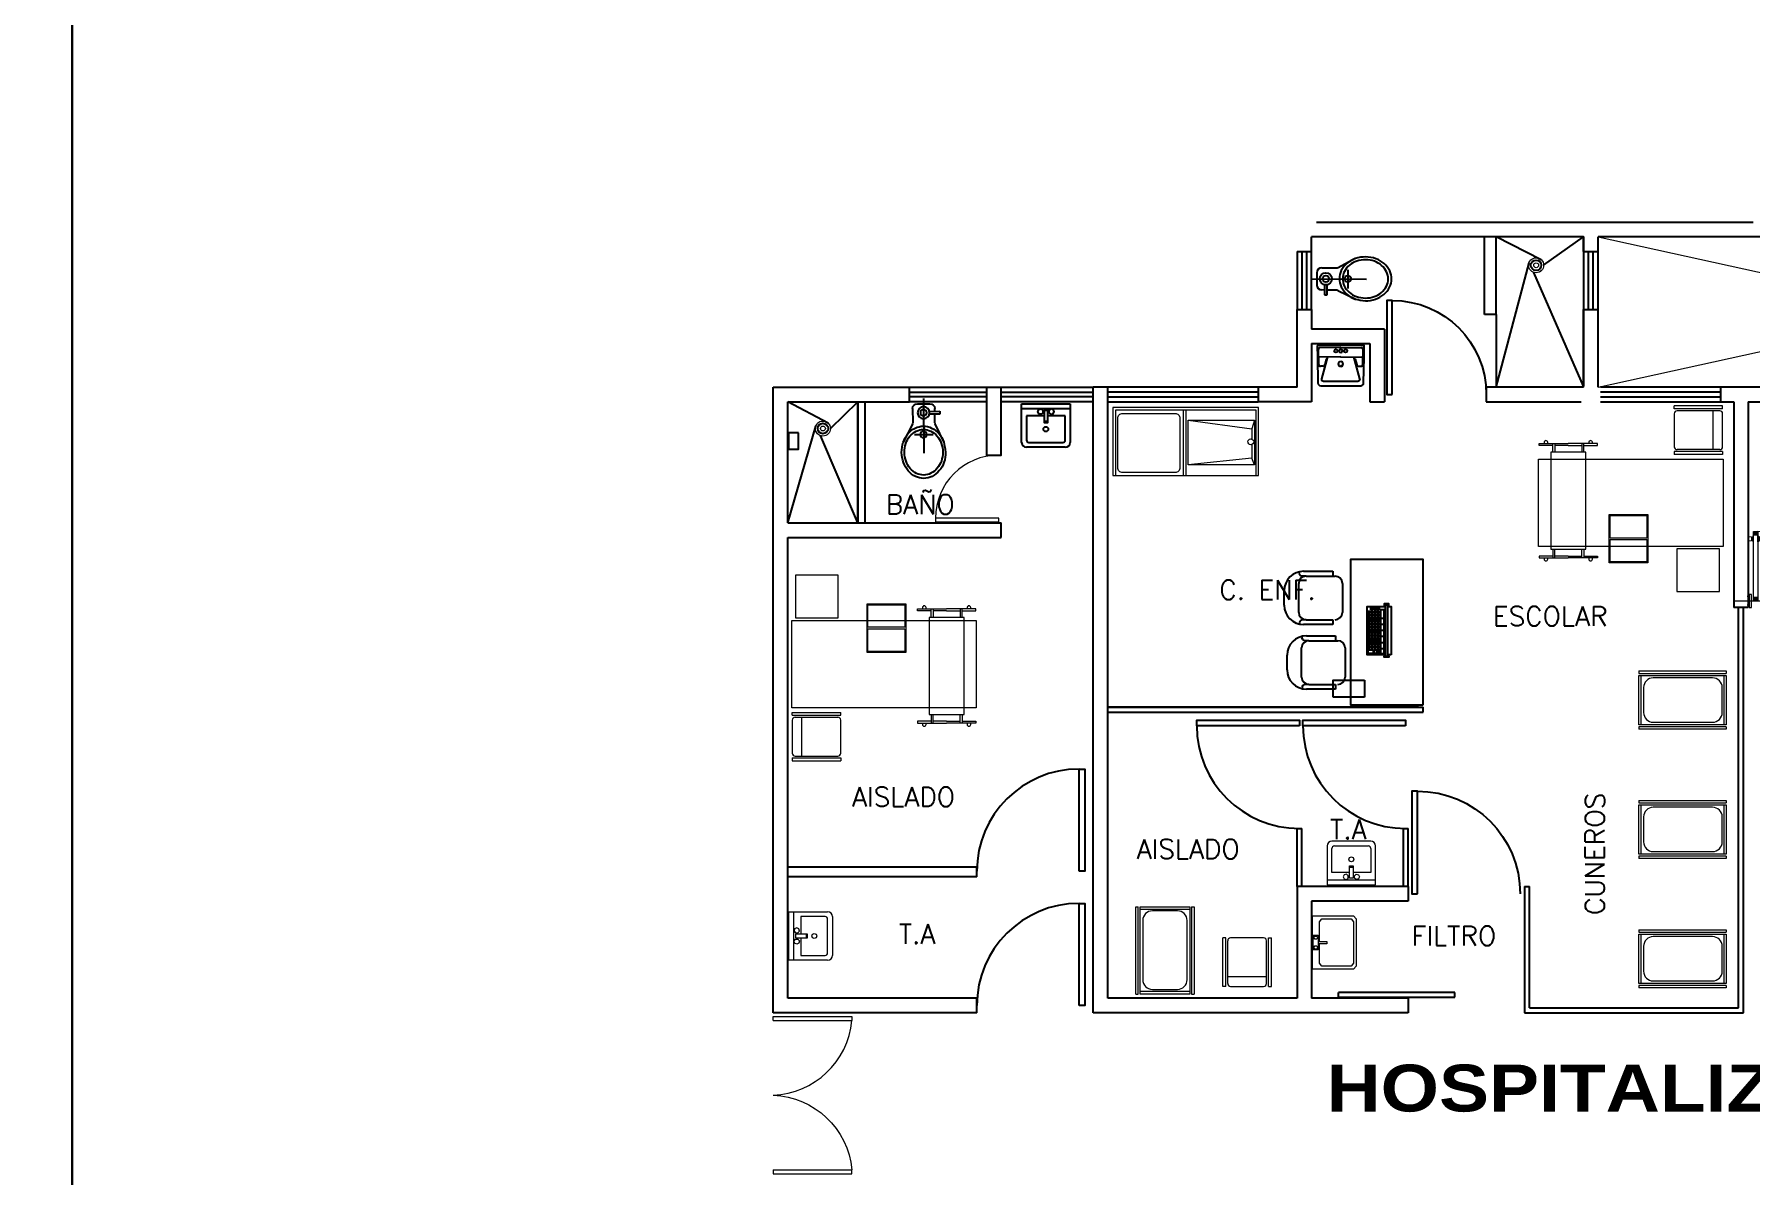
# Model space of a CAD drawing. Header units: millimetres. Extents: x 2523 to 2756, y 378 to 482.
# Drawn here: x 2637.31 to 2655, y 440.11 to 451.88 of the extents above; entities that cross this region are included whole.
import ezdxf
from ezdxf.enums import TextEntityAlignment as Align

# ---------------------------------------------------------------- set-up
doc = ezdxf.new("R2010")
doc.units = ezdxf.units.MM
doc.linetypes.add('HIDDEN', pattern=[0.375, 0.25, -0.125])
doc.layers.get('Defpoints').update_dxf_attribs({"color": 8})
doc.layers.add('DESAGUE', color=255, linetype='Continuous', lineweight=0)
doc.layers.add('MOB', color=161, linetype='Continuous', lineweight=15)
for name, color, linetype in [('MOBILIARIO', 161, 'Continuous'), ('MS', 8, 'Continuous'), ('MUEBLES', 8, 'Continuous'), ('P', 7, 'Continuous')]:
    doc.layers.add(name, color=color, linetype=linetype)
doc.styles.add('ROMANS', font='romans.shx')
doc.styles.add('TEXTOS', font='')
doc.styles.get('TEXTOS').set_extended_font_data('Arial Black')

# ---------------------------------------------------------------- blocks, each defined once
blk = doc.blocks.new('M')
at = {"layer": 'MOB'}
for p, q in [((-0.62, 0.8), (-0.32, 0.8)), ((-0.62, 0.78), (-0.62, 0.8)), ((-0.48, 0.78), (-0.62, 0.78)), ((-0.48, 0.71), (-0.48, 0.8)), ((-0.48, 0.8), (-0.46, 0.8)), ((-0.46, 0.8), (-0.46, 0.71)), ((-0.32, 0.78), (-0.46, 0.78)), ((-0.02, 0.8), (-0.32, 0.8)), ((-0.32, 0.78), (-0.18, 0.78)), ((-0.18, 0.8), (-0.18, 0.71)), ((-0.16, 0.8), (-0.18, 0.8)), ((-0.16, 0.71), (-0.16, 0.8)), ((-0.16, 0.78), (-0.02, 0.78)), ((-0.02, 0.78), (-0.02, 0.8)), ((-0.48, -0.29), (-0.48, -0.38)), ((-0.46, -0.38), (-0.46, -0.29)), ((-0.18, -0.38), (-0.18, -0.29)), ((-0.16, -0.29), (-0.16, -0.38)), ((-0.48, -0.36), (-0.62, -0.36)), ((-0.62, -0.36), (-0.62, -0.38)), ((-0.62, -0.38), (-0.32, -0.38)), ((-0.48, -0.38), (-0.46, -0.38)), ((-0.32, -0.36), (-0.46, -0.36)), ((-0.32, -0.36), (-0.18, -0.36)), ((-0.02, -0.38), (-0.32, -0.38)), ((-0.16, -0.38), (-0.18, -0.38)), ((-0.16, -0.36), (-0.02, -0.36)), ((-0.02, -0.36), (-0.02, -0.38))]:
    blk.add_line(p, q, dxfattribs=at)
blk.add_lwpolyline([(-0.5, 0.71), (-0.5, -0.29), (-0.14, -0.29), (-0.14, 0.71)], close=True, dxfattribs=at)
for centre, start, end in [((-0.55, 0.81), 330, 210), ((-0.09, 0.81), 330, 210), ((-0.55, -0.39), 150, 30), ((-0.09, -0.39), 150, 30)]:
    blk.add_arc(centre, 0.02, start, end, dxfattribs=at)
blk = doc.blocks.new('Puerta_090-pl-01')
at = {"color": 8}
for p, q in [((-0.137, 0), (0.15, 0)), ((0.02, 0.05), (0, 0.05)), ((1.037, 0), (0.75, 0)), ((0.88, 0.05), (0.9, 0.05)), ((0.02, -0.05), (0, -0.05)), ((0.88, -0.05), (0.9, -0.05)), ((0.721, -0.723), (0.721, -0.701)), ((0.721, -0.701), (0.723, -0.701)), ((0.723, -0.723), (0.721, -0.723)), ((0.759, -0.69), (0.723, -0.685)), ((0.723, -0.685), (0.723, -0.739)), ((0.723, -0.739), (0.759, -0.734)), ((0.759, -0.734), (0.759, -0.69)), ((0.759, -0.704), (0.77, -0.704)), ((0.759, -0.72), (0.77, -0.72)), ((0.77, -0.702), (0.77, -0.722)), ((0.774, -0.747), (0.774, -0.677)), ((0.774, -0.677), (0.78, -0.677)), ((0.78, -0.747), (0.774, -0.747)), ((0.78, -0.677), (0.78, -0.747)), ((0.836, -0.677), (0.83, -0.677)), ((0.83, -0.677), (0.83, -0.747)), ((0.83, -0.747), (0.836, -0.747)), ((0.836, -0.747), (0.836, -0.677)), ((0.84, -0.722), (0.84, -0.702)), ((0.851, -0.704), (0.84, -0.704)), ((0.851, -0.72), (0.84, -0.72)), ((0.851, -0.69), (0.887, -0.685)), ((0.851, -0.734), (0.851, -0.69)), ((0.887, -0.739), (0.851, -0.734)), ((0.887, -0.685), (0.887, -0.739)), ((0.889, -0.701), (0.887, -0.701)), ((0.887, -0.723), (0.889, -0.723)), ((0.889, -0.723), (0.889, -0.701))]:
    blk.add_line(p, q, dxfattribs=at)
for p, q in [((0.02, 0.075), (0.05, 0.075)), ((0.02, -0.075), (0.02, 0.075)), ((0.05, 0.075), (0.05, -0.075)), ((0.78, 0), (0.83, 0)), ((0.78, -0.797), (0.78, 0)), ((0.83, 0), (0.83, -0.797)), ((0.88, 0.075), (0.85, 0.075)), ((0.85, 0.075), (0.85, -0.075)), ((0.88, -0.075), (0.88, 0.075)), ((0.05, -0.075), (0.02, -0.075)), ((0.85, -0.075), (0.88, -0.075)), ((0.83, -0.797), (0.78, -0.797))]:
    blk.add_line(p, q)
for centre, radius, start, end in [((0.85, 0), 0.8, 180, 264.9802), ((0.77, -0.698), 0.00402, 264.8527, 9.8194), ((0.77, -0.726), 0.00402, 350.1806, 95.1473), ((0.84, -0.698), 0.00402, 170.1806, 275.1473), ((0.84, -0.726), 0.00402, 84.8527, 189.8194)]:
    blk.add_arc(centre, radius, start, end, dxfattribs=at)
for points in [[(0.78, -0.05), (0.83, -0.05), (0.78, 0), (0.83, 0)], [(0.83, -0.747), (0.78, -0.747), (0.83, -0.797), (0.78, -0.797)]]:
    blk.add_solid(points)
blk = doc.blocks.new('PTA')
for p, q in [((-0.97, 0), (-0.97, 0.97)), ((-0.97, 0.97), (-0.92, 0.97)), ((-0.92, 0), (-0.92, 0.97)), ((-0.92, 0), (-0.97, 0))]:
    blk.add_line(p, q)
blk.add_arc((-1.017, -0.043), 1.018, 2.4261, 84.5431)
blk = doc.blocks.new('P')
at = {"layer": 'P'}
blk.add_lwpolyline([(0.9, 0), (0.9, 0.9), (0.95, 0.9), (0.95, 0)], close=True, dxfattribs=at)
blk.add_arc((0.9, 0), 0.9, 90, 180, dxfattribs=at)
blk = doc.blocks.new('SANI')
for p, q in [((-0.216, 0.12), (-0.401, 0.208)), ((0.054, -0.001), (-0.512, 0.003)), ((-0.319, -0.094), (-0.318, 0.098)), ((-0.195, 0.116), (-0.107, 0.115)), ((-0.107, 0.165), (-0.108, 0.057)), ((-0.079, 0.165), (-0.107, 0.165)), ((-0.08, 0.055), (-0.079, 0.165)), ((-0.08, 0.115), (-0.049, 0.114)), ((0, -0.064), (0, 0.064)), ((-0.219, -0.119), (-0.396, -0.213)), ((-0.051, -0.114), (-0.195, -0.113))]:
    blk.add_line(p, q)
for points in [[(-0.232, -0.003, 0.114983), (-0.251, 0.082, 0.103863), (-0.31, 0.158, 0.09123), (-0.395, 0.207, 0.020986), (-0.5, 0.226, 0.083945), (-0.605, 0.209, 0.09123), (-0.69, 0.161, 0.103863), (-0.75, 0.086, 0.114983), (-0.77, 0.001, 0.114983), (-0.751, -0.084, 0.103863), (-0.693, -0.159, 0.09123), (-0.608, -0.208, 0.083945), (-0.503, -0.227, 0.083945), (-0.398, -0.21, 0.09123), (-0.312, -0.162, 0.103863), (-0.252, -0.087, 0.114983)], [(-0.266, -0.002, 0.114859), (-0.283, 0.072, 0.103833), (-0.334, 0.138, 0.091287), (-0.408, 0.181, 0.084042), (-0.5, 0.197, 0.084042), (-0.592, 0.182, 0.091287), (-0.666, 0.14, 0.103833), (-0.718, 0.075, 0.114859), (-0.736, 0.001, 0.114859), (-0.719, -0.073, 0.103833), (-0.668, -0.139, 0.091287), (-0.594, -0.182, 0.084042), (-0.503, -0.198, 0.084042), (-0.411, -0.184, 0.091287), (-0.336, -0.142, 0.103833), (-0.284, -0.076, 0.114859)]]:
    blk.add_lwpolyline(points, format="xyb", close=True)
for centre, radius in [((-0.318, -0.001), 0.0338), ((-0.093, -0.001), 0.0623), ((-0.093, -0.001), 0.0332)]:
    blk.add_circle(centre, radius)
for centre, start, end in [((-0.195, 0.166), 244.5146, 269.5917), ((-0.05, 0.064), 359.5917, 89.5917), ((-0.196, -0.163), 89.5917, 118.0604), ((-0.05, -0.064), 269.5917, 359.5917)]:
    blk.add_arc(centre, 0.05, start, end)
blk = doc.blocks.new('TRATAMIENTOS PB_XREF$0$M_BATH_BASIN_Basin - Rect_P')
at = {"color": 0, "linetype": 'ByBlock', "lineweight": -2}
for points in [[(0, 0.275), (0.425, 0.275), (0.45, 0.244), (0.45, -0.244), (0.425, -0.275), (0, -0.275)], [(0.01, 0.076), (0.06, 0.076), (0.06, -0.076), (0.01, -0.076)], [(0.025, 0.067), (0.045, 0.067), (0.054, 0.051), (0.045, 0.034), (0.025, 0.034), (0.016, 0.051)], [(0.016, -0.051), (0.025, -0.034), (0.045, -0.034), (0.054, -0.051), (0.045, -0.067), (0.025, -0.067)]]:
    blk.add_lwpolyline(points, close=True, dxfattribs=at)
for points in [[(0.072, 0.012), (0.072, 0.214), (0.098, 0.244), (0.4, 0.244), (0.425, 0.214), (0.425, -0.214), (0.4, -0.244), (0.098, -0.244), (0.072, -0.214), (0.072, -0.012)], [(0.06, 0.012), (0.148, 0.012), (0.148, -0.012), (0.06, -0.012)]]:
    blk.add_lwpolyline(points, dxfattribs=at)
at = {"layer": 'Defpoints', "color": 0, "linetype": 'ByBlock', "lineweight": -2}
for p in [(0, 0.275), (0, -0.275)]:
    blk.add_point(p, dxfattribs=at)
blk = doc.blocks.new('P10')
blk.add_lwpolyline([(-0.9, 0.9), (-0.95, 0.9), (-0.95, 0), (-0.9, 0)], close=True)
blk.add_arc((-0.9, 0), 0.9, 0, 90)
blk = doc.blocks.new('LAVB1')
for p, q in [((-0.003, 0.21), (0, 0.21)), ((0.003, 0.21), (0, 0.21)), ((0.149, 0.14), (0.165, 0.199)), ((0.184, 0.214), (0.2, 0.214)), ((0.2, 0.214), (0.207, 0.214)), ((0.227, 0.194), (0.23, 0.039)), ((-0.231, 0), (-0.231, 0)), ((-0.228, 0.119), (-0.228, 0.109)), ((0, 0.02), (-0.215, 0.024)), ((-0.002, 0.115), (0.23, 0.119)), ((0, 0.02), (0.215, 0.024)), ((0.142, 0.135), (0.137, 0.135)), ((0.228, 0.119), (0.228, 0.109)), ((0.23, 0), (0.23, 0))]:
    blk.add_line(p, q)
blk.add_lwpolyline([(0.242, 0), (0.24, 0.121), (0.236, 0.386, 0.408931), (0.206, 0.415), (0, 0.415), (-0.206, 0.415, 0.408931), (-0.236, 0.386), (-0.24, 0.121), (-0.242, 0)], format="xyb", close=True)
for points in [[(-0.132, 0.118), (-0.195, 0.345, -0.495783), (-0.176, 0.37), (0, 0.37), (0.176, 0.37, -0.495783), (0.195, 0.345), (0.132, 0.118)], [(-0.137, 0.135), (-0.142, 0.135, -0.328733), (-0.149, 0.14), (-0.165, 0.199, 0.332069), (-0.184, 0.214), (-0.2, 0.214), (-0.207, 0.214, 0.408931), (-0.227, 0.194), (-0.23, 0.039)]]:
    blk.add_lwpolyline(points, format="xyb")
blk.add_lwpolyline([(0.002, 0.115), (-0.23, 0.119)])
for centre in [(-0.05, 0.056), (0.05, 0.056)]:
    blk.add_circle(centre, 0.0172)
for centre, radius, start, end in [((0, 0.19), 0.0251, 90, 270), ((0, 0.19), 0.0251, 270, 90), ((0.185, 0.194), 0.02, 91.0354, 164.5142), ((0.207, 0.194), 0.02, 1.0354, 90), ((-0.23, 0.108), 0.011, 83.5263, 178.5513), ((-0.215, 0.039), 0.015, 178.9646, 268.9646), ((0, 0.056), 0.0172, 90, 270), ((0, 0.056), 0.0172, 270, 90), ((0.142, 0.142), 0.007, 271.7245, 344.5142), ((0.215, 0.039), 0.015, 271.0354, 1.0354), ((0.23, 0.108), 0.011, 1.4487, 96.4737)]:
    blk.add_arc(centre, radius, start, end)
blk = doc.blocks.new('A$C6CEF0CB8')
at = {"layer": 'DESAGUE'}
for radius in [0.0967, 0.0313]:
    blk.add_circle((0.097, 0.097), radius, dxfattribs=at)

msp = doc.modelspace()

# ---------------------------------------------------------------- linework, layer by layer
for p, q in [((2655.0248, 449.9422), (2650.5248, 449.9422)), ((2650.4748, 449.6422), (2650.4748, 449.7922)), ((2653.2765, 449.7922), (2650.4748, 449.7922)), ((2653.2765, 449.6422), (2653.2765, 449.7922)), ((2655.9767, 449.7922), (2653.4265, 449.7922)), ((2653.4265, 449.6422), (2653.4265, 449.7922)), ((2650.3248, 449.6422), (2650.4748, 449.6422)), ((2650.3248, 449.6422), (2650.3248, 449.0422)), ((2650.3748, 449.6422), (2650.3748, 449.0422)), ((2650.4248, 449.0422), (2650.4248, 449.6422)), ((2650.4748, 449.0422), (2650.4748, 449.6422)), ((2653.2765, 449.6422), (2653.4265, 449.6422)), ((2653.2765, 449.6422), (2653.2765, 449.0422)), ((2653.3265, 449.6422), (2653.3265, 449.0422)), ((2653.3765, 449.0422), (2653.3765, 449.6422)), ((2653.4265, 449.0422), (2653.4265, 449.6422)), ((2650.3248, 449.0422), (2650.4748, 449.0422)), ((2650.3248, 448.2422), (2650.3248, 449.0422)), ((2650.4748, 449.0422), (2650.4748, 448.8422)), ((2653.2765, 448.2422), (2653.2765, 449.0422)), ((2653.2765, 449.0422), (2653.4265, 449.0422)), ((2653.4265, 448.2422), (2653.4265, 449.0422)), ((2651.2248, 448.8422), (2650.4748, 448.8422)), ((2651.2248, 448.8422), (2651.2248, 448.0922)), ((2650.4748, 448.6922), (2650.4748, 448.0922)), ((2650.4748, 448.6922), (2651.0748, 448.6922)), ((2651.0748, 448.6922), (2651.0748, 448.0922)), ((2644.9265, 448.2422), (2646.3305, 448.2422)), ((2644.9265, 441.7922), (2644.9265, 448.2422)), ((2646.3305, 448.2422), (2647.1248, 448.2422)), ((2647.1248, 448.2422), (2647.2748, 448.2422)), ((2647.2748, 448.2422), (2648.2248, 448.2422)), ((2648.2248, 441.7922), (2648.2248, 448.2422)), ((2648.3748, 441.9422), (2648.3748, 448.2422)), ((2649.9248, 448.2422), (2648.3748, 448.2422)), ((2650.3248, 448.2422), (2649.9248, 448.2422)), ((2652.2748, 448.2422), (2652.2748, 448.0922)), ((2653.2765, 448.2422), (2652.2748, 448.2422)), ((2654.6881, 448.2422), (2653.4515, 448.2422)), ((2645.0765, 448.0922), (2646.3305, 448.0922)), ((2645.0765, 446.8422), (2645.0765, 448.0922)), ((2646.3305, 448.1922), (2647.1248, 448.1922)), ((2647.1248, 448.1422), (2646.3305, 448.1422)), ((2647.1248, 448.0922), (2646.3305, 448.0922)), ((2647.2748, 448.1922), (2648.2248, 448.1922)), ((2648.2248, 448.1422), (2647.2748, 448.1422)), ((2648.2248, 448.0922), (2647.2748, 448.0922)), ((2648.0044, 448.0922), (2648.0027, 448.0922)), ((2649.9248, 448.1922), (2648.3748, 448.1922)), ((2648.3748, 448.1422), (2649.9248, 448.1422)), ((2648.3748, 448.0922), (2649.9248, 448.0922)), ((2650.4748, 448.0922), (2649.9248, 448.0922)), ((2651.0748, 448.0922), (2651.2248, 448.0922)), ((2652.2748, 448.0922), (2653.2515, 448.0922)), ((2654.6881, 448.1922), (2653.4515, 448.1922)), ((2653.4515, 448.1422), (2654.6881, 448.1422)), ((2653.4515, 448.0922), (2654.6881, 448.0922)), ((2654.8248, 448.0922), (2654.8248, 445.9714)), ((2654.9748, 448.0922), (2654.9748, 445.9714)), ((2645.0765, 446.8422), (2647.2748, 446.8422)), ((2647.2748, 446.6922), (2647.2748, 446.8422)), ((2645.0765, 441.9422), (2645.0765, 446.6922)), ((2645.0765, 446.6922), (2647.2748, 446.6922)), ((2645.9748, 446.6922), (2647.2748, 446.6922)), ((2654.9748, 445.9714), (2654.8248, 445.9714)), ((2654.8748, 441.8422), (2654.8748, 445.9714)), ((2654.9248, 441.7922), (2654.9248, 445.9714)), ((2648.3748, 444.9422), (2651.6248, 444.9422)), ((2651.5748, 444.9422), (2648.3748, 444.9422)), ((2648.3748, 444.8922), (2651.6248, 444.8922)), ((2648.3748, 444.8922), (2651.6248, 444.8922)), ((2650.3248, 443.6922), (2650.3748, 443.6922)), ((2651.4188, 443.6922), (2651.4188, 443.0934)), ((2651.4188, 443.6922), (2651.4688, 443.6922)), ((2651.4688, 443.0934), (2651.4688, 443.6922)), ((2647.0248, 443.2922), (2645.0765, 443.2922)), ((2647.0248, 443.1922), (2645.0765, 443.1922)), ((2651.4688, 443.0934), (2650.3248, 443.0934)), ((2650.3248, 443.0934), (2650.3248, 441.9422)), ((2651.4688, 442.9434), (2650.4748, 442.9434)), ((2650.4748, 442.9434), (2650.4748, 441.9422)), ((2651.4688, 443.0934), (2651.4688, 442.9434)), ((2652.6688, 443.0934), (2652.6688, 441.7922)), ((2652.6688, 443.0934), (2652.7188, 443.0934)), ((2652.7188, 441.8422), (2652.7188, 443.0934)), ((2647.0248, 441.9422), (2645.0765, 441.9422)), ((2647.0248, 441.7922), (2647.0248, 441.9422)), ((2647.0248, 441.7922), (2647.0248, 441.9422)), ((2650.3248, 441.9422), (2648.3748, 441.9422)), ((2651.4688, 441.9422), (2650.4748, 441.9422)), ((2651.9523, 442.0016), (2650.7523, 442.0016)), ((2650.7523, 441.9516), (2650.7523, 442.0016)), ((2650.7523, 441.9516), (2651.9523, 441.9516)), ((2651.4688, 441.9422), (2651.4688, 441.7922)), ((2651.9523, 441.9516), (2651.9523, 442.0016)), ((2647.0248, 441.7922), (2644.9265, 441.7922)), ((2651.4688, 441.7922), (2648.2248, 441.7922)), ((2652.6688, 441.7922), (2654.9248, 441.7922)), ((2652.7188, 441.8422), (2654.8748, 441.8422))]:
    msp.add_line(p, q)
for points in [[(2646.3305, 448.0922), (2646.3305, 448.2422)], [(2647.1248, 448.2422), (2647.1248, 447.5422), (2647.2748, 447.5422), (2647.2748, 448.2422)], [(2648.3748, 448.2422), (2648.2248, 448.2422)], [(2649.9248, 448.2422), (2649.9248, 448.0922)], [(2654.9748, 448.0922), (2655.5881, 448.0922), (2655.5881, 448.2422), (2654.6881, 448.2422), (2654.6881, 448.0922), (2654.8248, 448.0922)], [(2654.9748, 448.2422), (2654.8248, 448.2422)], [(2651.6248, 444.8922), (2651.6248, 444.9422)], [(2650.3248, 443.0934), (2650.3248, 443.6922)], [(2650.3748, 443.0934), (2650.3748, 443.6922)], [(2647.0248, 443.1922), (2647.0248, 443.2922)]]:
    msp.add_lwpolyline(points)
msp.add_lwpolyline([(2645.1859, 447.7734), (2645.0833, 447.7734), (2645.0833, 447.6025), (2645.1859, 447.6025)], close=True)
at = {"layer": 'Defpoints'}
for points in [[(2597.8912, 476.1288), (2637.7002, 476.1288), (2637.7002, 427.1975), (2597.8912, 427.1975)], [(2637.7002, 476.1288), (2717.3183, 476.1288), (2717.3183, 427.1975), (2637.7002, 427.1975)]]:
    msp.add_lwpolyline(points, close=True, dxfattribs=at)
at = {"layer": 'MOB'}
for p, q in [((2653.4265, 448.2422), (2660.4748, 449.7922)), ((2653.4265, 449.7922), (2660.4748, 448.2422)), ((2648.4276, 448.0323), (2648.4276, 447.3323)), ((2649.9276, 448.0323), (2648.4276, 448.0323)), ((2648.4526, 448.0073), (2648.4526, 447.3323)), ((2649.9026, 448.0073), (2648.4526, 448.0073)), ((2649.1526, 448.0073), (2649.1526, 447.3323)), ((2649.1776, 448.0073), (2649.1776, 447.3323)), ((2649.8876, 447.9023), (2649.8576, 447.8123)), ((2649.9026, 447.3323), (2649.9026, 448.0073)), ((2649.9276, 447.3323), (2649.9276, 448.0323)), ((2654.7111, 448.0492), (2654.2111, 448.0492)), ((2654.2111, 448.0192), (2654.2111, 448.0492)), ((2654.7111, 448.0192), (2654.2111, 448.0192)), ((2654.2111, 447.9692), (2654.2111, 447.6292)), ((2654.6811, 447.9992), (2654.2411, 447.9992)), ((2654.6111, 447.9992), (2654.6111, 447.5992)), ((2654.7111, 448.0192), (2654.7111, 448.0492)), ((2654.7111, 447.6292), (2654.7111, 447.9692)), ((2654.7111, 447.5792), (2654.2111, 447.5792)), ((2654.2111, 447.5792), (2654.2111, 447.5492)), ((2654.7111, 447.5492), (2654.2111, 447.5492)), ((2654.6811, 447.5992), (2654.2411, 447.5992)), ((2654.7111, 447.5792), (2654.7111, 447.5492)), ((2649.8876, 447.4423), (2649.8576, 447.5123)), ((2648.4276, 447.3323), (2649.9276, 447.3323)), ((2653.5404, 446.4306), (2653.5404, 446.9306)), ((2653.5404, 446.9306), (2653.9404, 446.9306)), ((2653.5504, 446.6906), (2653.5504, 446.9206)), ((2653.5504, 446.9206), (2653.9304, 446.9206)), ((2653.9304, 446.9206), (2653.9304, 446.6906)), ((2653.9404, 446.9306), (2653.9404, 446.4306)), ((2653.5404, 446.6906), (2653.5402, 446.6906)), ((2653.5404, 446.6706), (2653.5402, 446.6706)), ((2653.5504, 446.6906), (2653.9304, 446.6906)), ((2653.5504, 446.4406), (2653.5504, 446.6706)), ((2653.5504, 446.6706), (2653.9304, 446.6706)), ((2653.9304, 446.6706), (2653.9304, 446.4406)), ((2653.9404, 446.4306), (2653.5404, 446.4306)), ((2653.9304, 446.4406), (2653.5504, 446.4406)), ((2645.8928, 445.5081), (2645.8928, 446.0081)), ((2645.8928, 446.0081), (2646.2928, 446.0081)), ((2645.9028, 445.7681), (2645.9028, 445.9981)), ((2645.9028, 445.9981), (2646.2828, 445.9981)), ((2646.2828, 445.9981), (2646.2828, 445.7681)), ((2646.2928, 446.0081), (2646.2928, 445.5081)), ((2646.2828, 445.7681), (2645.9028, 445.7681)), ((2646.2928, 445.7681), (2646.293, 445.7681)), ((2645.9028, 445.5181), (2645.9028, 445.7481)), ((2646.2828, 445.7481), (2645.9028, 445.7481)), ((2646.2828, 445.7481), (2646.2828, 445.5181)), ((2646.2928, 445.7481), (2646.293, 445.7481)), ((2646.2928, 445.5081), (2645.8928, 445.5081)), ((2646.2828, 445.5181), (2645.9028, 445.5181)), ((2653.8479, 445.3162), (2653.8479, 445.2912)), ((2653.8479, 445.3162), (2654.7479, 445.3162)), ((2653.8479, 445.2912), (2654.7479, 445.2912)), ((2653.8479, 445.2712), (2653.8729, 445.2712)), ((2653.8479, 444.7612), (2653.8479, 445.2712)), ((2653.8729, 445.2712), (2654.7229, 445.2712)), ((2653.8729, 444.7612), (2653.8729, 445.2712)), ((2654.6064, 445.2451), (2653.996, 445.2451)), ((2654.7229, 445.2712), (2654.7479, 445.2712)), ((2654.7229, 445.2712), (2654.7229, 444.7612)), ((2654.7479, 445.3162), (2654.7479, 445.2912)), ((2654.7479, 445.2712), (2654.7479, 444.7612)), ((2653.896, 445.1451), (2653.896, 444.8879)), ((2654.7064, 444.8879), (2654.7064, 445.1451)), ((2645.1222, 444.8896), (2645.6222, 444.8896)), ((2645.1222, 444.8596), (2645.1222, 444.8896)), ((2645.6222, 444.8596), (2645.6222, 444.8896)), ((2645.1222, 444.8596), (2645.6222, 444.8596)), ((2645.1222, 444.8096), (2645.1222, 444.4696)), ((2645.1522, 444.8396), (2645.5922, 444.8396)), ((2645.2222, 444.4396), (2645.2222, 444.8396)), ((2645.6222, 444.4696), (2645.6222, 444.8096)), ((2653.8729, 444.7612), (2653.8479, 444.7612)), ((2653.8479, 444.7412), (2653.8479, 444.7162)), ((2654.7479, 444.7412), (2653.8479, 444.7412)), ((2654.7479, 444.7162), (2653.8479, 444.7162)), ((2654.7229, 444.7612), (2653.8729, 444.7612)), ((2653.996, 444.7879), (2654.6064, 444.7879)), ((2654.7479, 444.7612), (2654.7229, 444.7612)), ((2654.7479, 444.7412), (2654.7479, 444.7162)), ((2645.1222, 444.4196), (2645.6222, 444.4196)), ((2645.1222, 444.4196), (2645.1222, 444.3896)), ((2645.1222, 444.3896), (2645.6222, 444.3896)), ((2645.1522, 444.4396), (2645.5922, 444.4396)), ((2645.6222, 444.4196), (2645.6222, 444.3896)), ((2653.8479, 443.9822), (2653.8479, 443.9572)), ((2653.8479, 443.9822), (2654.7479, 443.9822)), ((2653.8479, 443.9572), (2654.7479, 443.9572)), ((2653.8479, 443.9372), (2653.8729, 443.9372)), ((2653.8479, 443.4272), (2653.8479, 443.9372)), ((2653.8729, 443.9372), (2654.7229, 443.9372)), ((2653.8729, 443.4272), (2653.8729, 443.9372)), ((2654.6064, 443.9112), (2653.996, 443.9112)), ((2654.7229, 443.9372), (2654.7479, 443.9372)), ((2654.7229, 443.9372), (2654.7229, 443.4272)), ((2654.7479, 443.9822), (2654.7479, 443.9572)), ((2654.7479, 443.9372), (2654.7479, 443.4272)), ((2653.896, 443.8112), (2653.896, 443.5539)), ((2654.7064, 443.5539), (2654.7064, 443.8112)), ((2650.6343, 443.512), (2650.6343, 443.112)), ((2651.0843, 443.562), (2650.6843, 443.562)), ((2650.6843, 443.237), (2650.6843, 443.487)), ((2650.7093, 443.512), (2651.0593, 443.512)), ((2651.0843, 443.487), (2651.0843, 443.237)), ((2651.1343, 443.112), (2651.1343, 443.512)), ((2653.8729, 443.4272), (2653.8479, 443.4272)), ((2653.8479, 443.4072), (2653.8479, 443.3822)), ((2654.7479, 443.4072), (2653.8479, 443.4072)), ((2654.7479, 443.3822), (2653.8479, 443.3822)), ((2654.7229, 443.4272), (2653.8729, 443.4272)), ((2653.996, 443.4539), (2654.6064, 443.4539)), ((2654.7479, 443.4272), (2654.7229, 443.4272)), ((2654.7479, 443.4072), (2654.7479, 443.3822)), ((2650.6343, 443.162), (2651.1343, 443.162)), ((2650.6343, 443.112), (2651.1343, 443.112)), ((2650.8655, 443.237), (2650.6843, 443.237)), ((2651.0843, 443.237), (2650.903, 443.237)), ((2645.0872, 442.8336), (2645.4872, 442.8336)), ((2645.0872, 442.3336), (2645.0872, 442.8336)), ((2645.1372, 442.3336), (2645.1372, 442.8336)), ((2645.4622, 442.7836), (2645.2122, 442.7836)), ((2645.2122, 442.7836), (2645.2122, 442.6024)), ((2645.4872, 442.4086), (2645.4872, 442.7586)), ((2645.5372, 442.7836), (2645.5372, 442.3836)), ((2648.6633, 442.8849), (2648.6883, 442.8849)), ((2648.6633, 441.9849), (2648.6633, 442.8849)), ((2648.6883, 441.9849), (2648.6883, 442.8849)), ((2648.7083, 442.8599), (2648.7083, 442.8849)), ((2648.7083, 442.8849), (2649.2183, 442.8849)), ((2648.7083, 442.0099), (2648.7083, 442.8599)), ((2648.7083, 442.8599), (2649.2183, 442.8599)), ((2649.0916, 442.8434), (2648.8343, 442.8434)), ((2649.2183, 442.8849), (2649.2183, 442.8599)), ((2649.2183, 442.8599), (2649.2183, 442.0099)), ((2649.2383, 442.8849), (2649.2633, 442.8849)), ((2649.2383, 442.8849), (2649.2383, 441.9849)), ((2649.2633, 442.8849), (2649.2633, 441.9849)), ((2648.7343, 442.7434), (2648.7343, 442.1329)), ((2649.1916, 442.1329), (2649.1916, 442.7434)), ((2653.8479, 442.6483), (2653.8479, 442.6233)), ((2653.8479, 442.6483), (2654.7479, 442.6483)), ((2653.8479, 442.6233), (2654.7479, 442.6233)), ((2653.8479, 442.6033), (2653.8729, 442.6033)), ((2653.8479, 442.0933), (2653.8479, 442.6033)), ((2653.8729, 442.6033), (2654.7229, 442.6033)), ((2653.8729, 442.0933), (2653.8729, 442.6033)), ((2654.6064, 442.5773), (2653.996, 442.5773)), ((2654.7229, 442.6033), (2654.7479, 442.6033)), ((2654.7229, 442.6033), (2654.7229, 442.0933)), ((2654.7479, 442.6483), (2654.7479, 442.6233)), ((2654.7479, 442.6033), (2654.7479, 442.0933)), ((2645.2122, 442.5649), (2645.2122, 442.3836)), ((2649.5602, 442.0642), (2649.5602, 442.5642)), ((2649.5902, 442.5642), (2649.5602, 442.5642)), ((2649.5902, 442.0642), (2649.5902, 442.5642)), ((2649.6102, 442.0942), (2649.6102, 442.5342)), ((2649.9802, 442.5642), (2649.6402, 442.5642)), ((2650.0102, 442.0942), (2650.0102, 442.5342)), ((2650.0302, 442.0642), (2650.0302, 442.5642)), ((2650.0302, 442.5642), (2650.0602, 442.5642)), ((2650.0602, 442.0642), (2650.0602, 442.5642)), ((2653.896, 442.4773), (2653.896, 442.22)), ((2654.7064, 442.22), (2654.7064, 442.4773)), ((2645.4872, 442.3336), (2645.0872, 442.3336)), ((2645.2122, 442.3836), (2645.4622, 442.3836)), ((2649.5902, 442.0642), (2649.5602, 442.0642)), ((2650.0102, 442.1642), (2649.6102, 442.1642)), ((2649.6402, 442.0642), (2649.9802, 442.0642)), ((2650.0302, 442.0642), (2650.0602, 442.0642)), ((2653.8729, 442.0933), (2653.8479, 442.0933)), ((2653.8479, 442.0733), (2653.8479, 442.0483)), ((2654.7479, 442.0733), (2653.8479, 442.0733)), ((2654.7479, 442.0483), (2653.8479, 442.0483)), ((2654.7229, 442.0933), (2653.8729, 442.0933)), ((2653.996, 442.12), (2654.6064, 442.12)), ((2654.7479, 442.0933), (2654.7229, 442.0933)), ((2654.7479, 442.0733), (2654.7479, 442.0483)), ((2648.6633, 441.9849), (2648.6883, 441.9849)), ((2648.7083, 441.9849), (2648.7083, 442.0099)), ((2649.2183, 442.0099), (2648.7083, 442.0099)), ((2649.2183, 441.9849), (2648.7083, 441.9849)), ((2648.8343, 442.0329), (2649.0916, 442.0329)), ((2649.2183, 442.0099), (2649.2183, 441.9849)), ((2649.2383, 441.9849), (2649.2633, 441.9849))]:
    msp.add_line(p, q, dxfattribs=at)
msp.add_lwpolyline([(2648.5276, 447.9723), (2649.0676, 447.9723, -0.4142136), (2649.1176, 447.9223), (2649.1176, 447.4123, -0.4142136), (2649.0676, 447.3623), (2648.5276, 447.3623, -0.4142136), (2648.4776, 447.4123), (2648.4776, 447.9223, -0.4142136)], format="xyb", close=True, dxfattribs=at)
for points in [[(2649.2016, 447.9023), (2649.8876, 447.9023), (2649.8876, 447.4423), (2649.2016, 447.4423)], [(2652.8146, 447.5011), (2654.7146, 447.5011), (2654.7146, 446.6011), (2652.8146, 446.6011)], [(2654.2386, 446.1351), (2654.6786, 446.1351), (2654.6786, 446.5751), (2654.2386, 446.5751)], [(2645.5947, 446.3036), (2645.1547, 446.3036), (2645.1547, 445.8636), (2645.5947, 445.8636)], [(2647.0186, 444.9377), (2645.1186, 444.9377), (2645.1186, 445.8377), (2647.0186, 445.8377)], [(2650.853, 443.2053), (2650.8342, 443.2203), (2650.8107, 443.215), (2650.8003, 443.1933), (2650.8107, 443.1716), (2650.8342, 443.1662), (2650.853, 443.1812)], [(2650.9155, 443.2053), (2650.9343, 443.2203), (2650.9578, 443.215), (2650.9683, 443.1933), (2650.9578, 443.1716), (2650.9343, 443.1662), (2650.9155, 443.1812)], [(2645.1805, 442.6149), (2645.1956, 442.6337), (2645.1902, 442.6572), (2645.1685, 442.6676), (2645.1468, 442.6572), (2645.1414, 442.6337), (2645.1565, 442.6149)], [(2645.1805, 442.5524), (2645.1956, 442.5335), (2645.1902, 442.5101), (2645.1685, 442.4996), (2645.1468, 442.5101), (2645.1414, 442.5335), (2645.1565, 442.5524)]]:
    msp.add_lwpolyline(points, close=True, dxfattribs=at)
for points in [[(2649.2016, 447.9023), (2649.8576, 447.8123), (2649.8576, 447.7081)], [(2649.8576, 447.6515), (2649.8576, 447.5123), (2649.2016, 447.4423)], [(2650.8655, 443.2933), (2650.8655, 443.3058), (2650.903, 443.3058), (2650.903, 443.2933)], [(2650.8655, 443.2933), (2650.903, 443.2933), (2650.903, 443.1808), (2650.8655, 443.1808), (2650.8655, 443.2933)], [(2645.2685, 442.5649), (2645.2685, 442.6024), (2645.156, 442.6024), (2645.156, 442.5649), (2645.2685, 442.5649)], [(2645.2685, 442.5649), (2645.281, 442.5649), (2645.281, 442.6024), (2645.2685, 442.6024)]]:
    msp.add_lwpolyline(points, dxfattribs=at)
for centre, radius in [((2649.8476, 447.6798), 0.03), ((2650.8843, 443.3745), 0.025), ((2645.3497, 442.5836), 0.025)]:
    msp.add_circle(centre, radius, dxfattribs=at)
for centre, radius, start, end in [((2654.2411, 447.9692), 0.03, 90, 180), ((2654.6811, 447.9692), 0.03, 0, 90), ((2654.2411, 447.6292), 0.03, 180, 270), ((2654.6811, 447.6292), 0.03, 270, 0), ((2653.996, 445.1451), 0.1, 90, 180), ((2654.6064, 445.1451), 0.1, 0, 90), ((2653.996, 444.8879), 0.1, 180, 270), ((2654.6064, 444.8879), 0.1, 270, 0), ((2645.1522, 444.8096), 0.03, 90, 180), ((2645.5922, 444.8096), 0.03, 0, 90), ((2645.1522, 444.4696), 0.03, 180, 270), ((2645.5922, 444.4696), 0.03, 270, 0), ((2653.996, 443.8112), 0.1, 90, 180), ((2654.6064, 443.8112), 0.1, 0, 90), ((2650.6843, 443.512), 0.05, 90, 180), ((2650.7093, 443.487), 0.025, 90, 180), ((2651.0593, 443.487), 0.025, 0, 90), ((2651.0843, 443.512), 0.05, 0, 90), ((2653.996, 443.5539), 0.1, 180, 270), ((2654.6064, 443.5539), 0.1, 270, 0), ((2645.4622, 442.7586), 0.025, 0, 90), ((2645.4872, 442.7836), 0.05, 0, 90), ((2648.8343, 442.7434), 0.1, 90, 180), ((2649.0916, 442.7434), 0.1, 0, 90), ((2653.996, 442.4773), 0.1, 90, 180), ((2654.6064, 442.4773), 0.1, 0, 90), ((2645.4622, 442.4086), 0.025, 270, 0), ((2649.6402, 442.5342), 0.03, 90, 180), ((2649.9802, 442.5342), 0.03, 0, 90), ((2645.4872, 442.3836), 0.05, 270, 0), ((2653.996, 442.22), 0.1, 180, 270), ((2654.6064, 442.22), 0.1, 270, 0), ((2648.8343, 442.1329), 0.1, 180, 270), ((2649.0916, 442.1329), 0.1, 270, 0), ((2649.6402, 442.0942), 0.03, 180, 270), ((2649.9802, 442.0942), 0.03, 270, 0)]:
    msp.add_arc(centre, radius, start, end, dxfattribs=at)
at = {"layer": 'MOBILIARIO'}
for p, q in [((2652.8422, 449.5559), (2652.3765, 449.7921)), ((2652.3765, 448.2422), (2652.7152, 449.5248)), ((2645.4917, 447.8721), (2645.0765, 448.0922)), ((2645.0765, 446.8422), (2645.3647, 447.841)), ((2650.3458, 446.3249), (2650.3531, 446.3408)), ((2650.356, 446.3054), (2650.3458, 446.3249)), ((2650.3704, 446.2946), (2650.356, 446.3054)), ((2650.4173, 446.2943), (2650.3704, 446.2946)), ((2650.3923, 446.3443), (2650.6923, 446.3443)), ((2650.4173, 446.2943), (2650.7173, 446.2943)), ((2650.6923, 446.3443), (2650.6923, 446.2943)), ((2650.1923, 445.9943), (2650.1923, 446.1443)), ((2650.3423, 445.9193), (2650.3423, 446.2193)), ((2650.7923, 446.2193), (2650.7923, 445.9193)), ((2650.356, 445.8332), (2650.3458, 445.8136)), ((2650.3458, 445.8136), (2650.3531, 445.7977)), ((2650.3704, 445.844), (2650.356, 445.8332)), ((2650.4173, 445.8443), (2650.3704, 445.844)), ((2650.6923, 445.7943), (2650.3923, 445.7943)), ((2650.4173, 445.8443), (2650.6923, 445.8443)), ((2650.6923, 445.8443), (2650.6923, 445.7943)), ((2650.3748, 445.6592), (2650.382, 445.6751)), ((2650.3849, 445.6397), (2650.3748, 445.6592)), ((2650.3993, 445.6289), (2650.3849, 445.6397)), ((2650.4462, 445.6286), (2650.3993, 445.6289)), ((2650.4212, 445.6786), (2650.7212, 445.6786)), ((2650.4462, 445.6286), (2650.7462, 445.6286)), ((2650.7212, 445.6786), (2650.7212, 445.6286)), ((2650.2212, 445.3286), (2650.2212, 445.4786)), ((2650.3712, 445.2536), (2650.3712, 445.5536)), ((2650.8212, 445.5536), (2650.8212, 445.2536)), ((2650.3849, 445.1675), (2650.3748, 445.148)), ((2650.3748, 445.148), (2650.382, 445.132)), ((2650.3993, 445.1783), (2650.3849, 445.1675)), ((2650.4462, 445.1786), (2650.3993, 445.1783)), ((2650.7212, 445.1286), (2650.4212, 445.1286)), ((2650.4462, 445.1786), (2650.7212, 445.1786)), ((2650.7212, 445.1786), (2650.7212, 445.1286))]:
    msp.add_line(p, q, dxfattribs=at)
for points in [[(2652.8659, 449.5001), (2653.2765, 449.7922), (2653.2765, 448.2526), (2652.7643, 449.4267)], [(2645.5154, 447.8163), (2645.7998, 448.0922), (2645.7998, 446.8422), (2645.4139, 447.7429)], [(2650.6962, 445.0453), (2650.6962, 445.2203), (2650.8712, 445.2203)], [(2650.8712, 445.0453), (2650.6962, 445.0453)]]:
    msp.add_lwpolyline(points, dxfattribs=at)
msp.add_lwpolyline([(2651.6248, 444.9672), (2651.6248, 446.4672), (2650.8748, 446.4672), (2650.8748, 444.9672)], close=True, dxfattribs=at)
at = {"layer": 'MOBILIARIO', "linetype": 'HIDDEN'}
msp.add_lwpolyline([(2650.8712, 445.2203), (2651.0212, 445.2203), (2651.0212, 445.0453), (2650.8712, 445.0453)], dxfattribs=at)
at = {"layer": 'MOBILIARIO'}
for centre in [(2652.7886, 449.5001), (2645.4381, 447.8163)]:
    msp.add_circle(centre, 0.0536, dxfattribs=at)
for centre, radius, start, end in [((2650.3923, 446.1443), 0.2, 90, 180), ((2650.4173, 446.2193), 0.075, 90, 180), ((2650.7173, 446.2193), 0.075, 0, 90), ((2650.3923, 445.9943), 0.2, 180, 270), ((2650.4173, 445.9193), 0.075, 180, 270), ((2650.7173, 445.9193), 0.075, 270, 0), ((2650.4212, 445.4786), 0.2, 90, 180), ((2650.4462, 445.5536), 0.075, 90, 180), ((2650.7462, 445.5536), 0.075, 0, 90), ((2650.4212, 445.3286), 0.2, 180, 270), ((2650.4462, 445.2536), 0.075, 180, 270), ((2650.7462, 445.2536), 0.075, 270, 0)]:
    msp.add_arc(centre, radius, start, end, dxfattribs=at)
at = {"layer": 'MS'}
for p, q in [((2652.2565, 448.9922), (2652.2565, 449.7922)), ((2652.3765, 448.9922), (2652.3765, 449.7922)), ((2652.3765, 448.9922), (2652.2565, 448.9922)), ((2645.7998, 446.8422), (2645.7998, 448.0922)), ((2645.8748, 446.8422), (2645.8748, 448.0922)), ((2647.4863, 447.6724), (2647.4863, 448.0724)), ((2647.4863, 448.0724), (2647.9863, 448.0724)), ((2647.9863, 448.0724), (2647.9863, 447.6724)), ((2647.4863, 448.0224), (2647.9863, 448.0224)), ((2647.7176, 447.9474), (2647.5363, 447.9474)), ((2647.5363, 447.9474), (2647.5363, 447.6974)), ((2647.9363, 447.9474), (2647.7551, 447.9474)), ((2647.9363, 447.6974), (2647.9363, 447.9474)), ((2647.9363, 447.6224), (2647.5363, 447.6224)), ((2647.5613, 447.6724), (2647.9113, 447.6724))]:
    msp.add_line(p, q, dxfattribs=at)
for points in [[(2652.3765, 448.9922), (2652.3765, 448.2422)], [(2647.7176, 447.8911), (2647.7551, 447.8911), (2647.7551, 448.0036), (2647.7176, 448.0036), (2647.7176, 447.8911)], [(2647.7176, 447.8911), (2647.7176, 447.8786), (2647.7551, 447.8786), (2647.7551, 447.8911)]]:
    msp.add_lwpolyline(points, dxfattribs=at)
for points in [[(2647.7051, 447.9791), (2647.6862, 447.9641), (2647.6628, 447.9694), (2647.6523, 447.9911), (2647.6628, 448.0128), (2647.6862, 448.0182), (2647.7051, 448.0031)], [(2647.7676, 447.9791), (2647.7864, 447.9641), (2647.8099, 447.9694), (2647.8203, 447.9911), (2647.8099, 448.0128), (2647.7864, 448.0182), (2647.7676, 448.0031)]]:
    msp.add_lwpolyline(points, close=True, dxfattribs=at)
msp.add_circle((2647.7363, 447.8099), 0.025, dxfattribs=at)
for centre, radius, start, end in [((2647.5363, 447.6724), 0.05, 180, 270), ((2647.5613, 447.6974), 0.025, 180, 270), ((2647.9113, 447.6974), 0.025, 270, 0), ((2647.9363, 447.6724), 0.05, 270, 0)]:
    msp.add_arc(centre, radius, start, end, dxfattribs=at)
at = {"layer": 'MUEBLES'}
for points in [[(2651.2337, 445.4828), (2651.0462, 445.4828), (2651.0462, 445.9828), (2651.2337, 445.9828)], [(2651.1087, 445.9453), (2651.0837, 445.9453), (2651.0837, 445.9703), (2651.1087, 445.9703), (2651.1087, 445.9453)], [(2651.1712, 445.9453), (2651.1212, 445.9453), (2651.1212, 445.9703), (2651.1712, 445.9703), (2651.1712, 445.9453)], [(2651.2587, 445.9953), (2651.2712, 445.9953), (2651.2712, 446.0078), (2651.2212, 446.0078), (2651.2212, 445.9953), (2651.2337, 445.9953)], [(2651.2587, 445.4828), (2651.2587, 445.9828), (2651.2587, 445.9953), (2651.2337, 445.9953), (2651.2337, 445.4828), (2651.2337, 445.4703), (2651.2587, 445.4703), (2651.2587, 445.4828)], [(2651.2587, 445.9828), (2651.2962, 445.9828), (2651.2962, 445.4828)], [(2651.0587, 445.9116), (2651.0762, 445.9116), (2651.0762, 445.9291), (2651.0587, 445.9291), (2651.0587, 445.9116)], [(2651.0587, 445.8816), (2651.0762, 445.8816), (2651.0762, 445.8991), (2651.0587, 445.8991), (2651.0587, 445.8816)], [(2651.0587, 445.8516), (2651.0762, 445.8516), (2651.0762, 445.8691), (2651.0587, 445.8691), (2651.0587, 445.8516)], [(2651.0587, 445.8216), (2651.0762, 445.8216), (2651.0762, 445.8391), (2651.0587, 445.8391), (2651.0587, 445.8216)], [(2651.0587, 445.7916), (2651.0762, 445.7916), (2651.0762, 445.8091), (2651.0587, 445.8091), (2651.0587, 445.7916)], [(2651.0587, 445.7616), (2651.0762, 445.7616), (2651.0762, 445.7791), (2651.0587, 445.7791), (2651.0587, 445.7616)], [(2651.0887, 445.9116), (2651.1062, 445.9116), (2651.1062, 445.9291), (2651.0887, 445.9291), (2651.0887, 445.9116)], [(2651.0887, 445.8816), (2651.1062, 445.8816), (2651.1062, 445.8991), (2651.0887, 445.8991), (2651.0887, 445.8816)], [(2651.0887, 445.8516), (2651.1062, 445.8516), (2651.1062, 445.8691), (2651.0887, 445.8691), (2651.0887, 445.8516)], [(2651.0887, 445.8216), (2651.1062, 445.8216), (2651.1062, 445.8391), (2651.0887, 445.8391), (2651.0887, 445.8216)], [(2651.0887, 445.7916), (2651.1062, 445.7916), (2651.1062, 445.8091), (2651.0887, 445.8091), (2651.0887, 445.7916)], [(2651.0887, 445.7616), (2651.1062, 445.7616), (2651.1062, 445.7791), (2651.0887, 445.7791), (2651.0887, 445.7616)], [(2651.1187, 445.9116), (2651.1362, 445.9116), (2651.1362, 445.9291), (2651.1187, 445.9291), (2651.1187, 445.9116)], [(2651.1187, 445.8816), (2651.1362, 445.8816), (2651.1362, 445.8991), (2651.1187, 445.8991), (2651.1187, 445.8816)], [(2651.1187, 445.8516), (2651.1362, 445.8516), (2651.1362, 445.8691), (2651.1187, 445.8691), (2651.1187, 445.8516)], [(2651.1187, 445.8216), (2651.1362, 445.8216), (2651.1362, 445.8391), (2651.1187, 445.8391), (2651.1187, 445.8216)], [(2651.1187, 445.7916), (2651.1362, 445.7916), (2651.1362, 445.8091), (2651.1187, 445.8091), (2651.1187, 445.7916)], [(2651.1187, 445.7616), (2651.1362, 445.7616), (2651.1362, 445.7791), (2651.1187, 445.7791), (2651.1187, 445.7616)], [(2651.1487, 445.9116), (2651.1662, 445.9116), (2651.1662, 445.9291), (2651.1487, 445.9291), (2651.1487, 445.9116)], [(2651.1487, 445.8816), (2651.1662, 445.8816), (2651.1662, 445.8991), (2651.1487, 445.8991), (2651.1487, 445.8816)], [(2651.1487, 445.8516), (2651.1662, 445.8516), (2651.1662, 445.8691), (2651.1487, 445.8691), (2651.1487, 445.8516)], [(2651.1487, 445.8216), (2651.1662, 445.8216), (2651.1662, 445.8391), (2651.1487, 445.8391), (2651.1487, 445.8216)], [(2651.1487, 445.7916), (2651.1662, 445.7916), (2651.1662, 445.8091), (2651.1487, 445.8091), (2651.1487, 445.7916)], [(2651.1487, 445.7616), (2651.1662, 445.7616), (2651.1662, 445.7791), (2651.1487, 445.7791), (2651.1487, 445.7616)], [(2651.2212, 445.8578), (2651.1962, 445.8578)], [(2651.2212, 445.7953), (2651.1962, 445.7953)], [(2651.0587, 445.7316), (2651.0762, 445.7316), (2651.0762, 445.7491), (2651.0587, 445.7491), (2651.0587, 445.7316)], [(2651.0587, 445.7016), (2651.0762, 445.7016), (2651.0762, 445.7191), (2651.0587, 445.7191), (2651.0587, 445.7016)], [(2651.0587, 445.6716), (2651.0762, 445.6716), (2651.0762, 445.6891), (2651.0587, 445.6891), (2651.0587, 445.6716)], [(2651.0587, 445.6416), (2651.0762, 445.6416), (2651.0762, 445.6591), (2651.0587, 445.6591), (2651.0587, 445.6416)], [(2651.0587, 445.6116), (2651.0762, 445.6116), (2651.0762, 445.6291), (2651.0587, 445.6291), (2651.0587, 445.6116)], [(2651.0587, 445.5816), (2651.0762, 445.5816), (2651.0762, 445.5991), (2651.0587, 445.5991), (2651.0587, 445.5816)], [(2651.0887, 445.7316), (2651.1062, 445.7316), (2651.1062, 445.7491), (2651.0887, 445.7491), (2651.0887, 445.7316)], [(2651.0887, 445.7016), (2651.1062, 445.7016), (2651.1062, 445.7191), (2651.0887, 445.7191), (2651.0887, 445.7016)], [(2651.0887, 445.6716), (2651.1062, 445.6716), (2651.1062, 445.6891), (2651.0887, 445.6891), (2651.0887, 445.6716)], [(2651.0887, 445.6416), (2651.1062, 445.6416), (2651.1062, 445.6591), (2651.0887, 445.6591), (2651.0887, 445.6416)], [(2651.0887, 445.6116), (2651.1062, 445.6116), (2651.1062, 445.6291), (2651.0887, 445.6291), (2651.0887, 445.6116)], [(2651.0887, 445.5816), (2651.1062, 445.5816), (2651.1062, 445.5991), (2651.0887, 445.5991), (2651.0887, 445.5816)], [(2651.1187, 445.7316), (2651.1362, 445.7316), (2651.1362, 445.7491), (2651.1187, 445.7491), (2651.1187, 445.7316)], [(2651.1187, 445.7016), (2651.1362, 445.7016), (2651.1362, 445.7191), (2651.1187, 445.7191), (2651.1187, 445.7016)], [(2651.1187, 445.6716), (2651.1362, 445.6716), (2651.1362, 445.6891), (2651.1187, 445.6891), (2651.1187, 445.6716)], [(2651.1187, 445.6416), (2651.1362, 445.6416), (2651.1362, 445.6591), (2651.1187, 445.6591), (2651.1187, 445.6416)], [(2651.1187, 445.6116), (2651.1362, 445.6116), (2651.1362, 445.6291), (2651.1187, 445.6291), (2651.1187, 445.6116)], [(2651.1187, 445.5816), (2651.1362, 445.5816), (2651.1362, 445.5991), (2651.1187, 445.5991), (2651.1187, 445.5816)], [(2651.1487, 445.7316), (2651.1662, 445.7316), (2651.1662, 445.7491), (2651.1487, 445.7491), (2651.1487, 445.7316)], [(2651.1487, 445.7016), (2651.1662, 445.7016), (2651.1662, 445.7191), (2651.1487, 445.7191), (2651.1487, 445.7016)], [(2651.1487, 445.6716), (2651.1662, 445.6716), (2651.1662, 445.6891), (2651.1487, 445.6891), (2651.1487, 445.6716)], [(2651.1487, 445.6416), (2651.1662, 445.6416), (2651.1662, 445.6591), (2651.1487, 445.6591), (2651.1487, 445.6416)], [(2651.1487, 445.6116), (2651.1662, 445.6116), (2651.1662, 445.6291), (2651.1487, 445.6291), (2651.1487, 445.6116)], [(2651.1487, 445.5816), (2651.1662, 445.5816), (2651.1662, 445.5991), (2651.1487, 445.5991), (2651.1487, 445.5816)], [(2651.2212, 445.7328), (2651.1962, 445.7328)], [(2651.2212, 445.6703), (2651.1962, 445.6703)], [(2651.2212, 445.6078), (2651.1962, 445.6078)], [(2651.0587, 445.5516), (2651.0762, 445.5516), (2651.0762, 445.5691), (2651.0587, 445.5691), (2651.0587, 445.5516)], [(2651.1087, 445.4953), (2651.0587, 445.4953), (2651.0587, 445.5328), (2651.1087, 445.5328), (2651.1087, 445.4953)], [(2651.0887, 445.5516), (2651.1062, 445.5516), (2651.1062, 445.5691), (2651.0887, 445.5691), (2651.0887, 445.5516)], [(2651.1187, 445.5516), (2651.1362, 445.5516), (2651.1362, 445.5691), (2651.1187, 445.5691), (2651.1187, 445.5516)], [(2651.1462, 445.4953), (2651.1212, 445.4953), (2651.1212, 445.5328), (2651.1462, 445.5328), (2651.1462, 445.4953)], [(2651.1487, 445.5516), (2651.1662, 445.5516), (2651.1662, 445.5691), (2651.1487, 445.5691), (2651.1487, 445.5516)], [(2651.1712, 445.4953), (2651.1587, 445.4953), (2651.1587, 445.5328), (2651.1712, 445.5328), (2651.1712, 445.4953)], [(2651.2212, 445.5453), (2651.1962, 445.5453)], [(2651.2587, 445.4703), (2651.2712, 445.4703), (2651.2712, 445.4578), (2651.2212, 445.4578), (2651.2212, 445.4703), (2651.2337, 445.4703)], [(2651.2962, 445.4828), (2651.2587, 445.4828)]]:
    msp.add_lwpolyline(points, dxfattribs=at)
msp.add_lwpolyline([(2651.2212, 445.4953), (2651.2212, 445.9453), (2651.1837, 445.9453), (2651.1837, 445.4953)], close=True, dxfattribs=at)

# ---------------------------------------------------------------- block references
at = {"xscale": 0.7999999998137355, "yscale": 0.7999999998137355, "zscale": 0.7999999998137355, "rotation": 270}
for p in [(2652.7111, 449.5775), (2652.7112, 449.5775), (2645.3606, 447.8937), (2645.3607, 447.8937)]:
    msp.add_blockref('A$C6CEF0CB8', p, dxfattribs=at)
at = {"layer": 'MOB'}
for p, xscale, yscale, zscale in [((2652.2748, 448.1672), -1.077714575454593, 1.077714575454593, 1.077714575502274), ((2647.0248, 443.2518), 1.170120778959244, 1.170120778959244, 1.170120778959244), ((2652.6241, 443.0184), -1.176119999960065, 1.176119999960065, 1.17612), ((2647.0248, 441.8672), 1.170120778959244, 1.170120778959244, 1.170120778959244)]:
    msp.add_blockref('P', p, dxfattribs=dict(at, xscale=xscale, yscale=yscale, zscale=zscale))
for name, p, xscale, yscale, zscale, rotation in [('P10', (2647.2498, 447.5422), 0.7234535040333867, 0.7234535040333867, 0.7234535040333867, 90), ('Puerta_090-pl-01', (2655.7748, 446.0389), 0.8999999999068677, 0.8999999999068677, 0.8999999999068677, 180), ('P', (2650.3498, 443.6922), 1.176119999960065, 1.176119999960065, 1.176119999960065, 90), ('P', (2651.4438, 443.6922), 1.176119999960065, 1.176119999960065, 1.176119999960065, 90), ('PTA', (2644.9265, 440.9422), -0.8352548587135971, -0.8352548587135971, 0.8352548588895502, 90), ('PTA', (2644.9265, 440.9422), 0.8352548587135971, -0.8352548587135971, 0.8352548587135971, 90)]:
    msp.add_blockref(name, p, dxfattribs=dict(at, xscale=xscale, yscale=yscale, zscale=zscale, rotation=rotation))
for name, p in [('M', (2653.4401, 446.8613)), ('TRATAMIENTOS PB_XREF$0$M_BATH_BASIN_Basin - Rect_P', (2650.4824, 442.5165))]:
    msp.add_blockref(name, p, dxfattribs=at)
at = {"layer": 'MOB', "rotation": 180}
msp.add_blockref('M', (2646.3931, 445.5775), dxfattribs=at)
at = {"layer": 'MS', "rotation": 180}
msp.add_blockref('SANI', (2650.5287, 449.3589), dxfattribs=at)
at = {"layer": 'MS', "xscale": -1, "rotation": 270}
msp.add_blockref('SANI', (2646.4768, 448.0726), dxfattribs=at)
at = {"layer": 'MUEBLES', "rotation": 180}
msp.add_blockref('LAVB1', (2650.7748, 448.672), dxfattribs=at)

# ---------------------------------------------------------------- texts
at = {"style": 'ROMANS'}
for s, p in [('BAÑO', (2646.0851, 446.9339)), ('C. ENF.', (2649.5237, 446.053)), ('ESCOLAR', (2652.3415, 445.7813)), ('AISLADO', (2645.7379, 443.9184)), ('T.A', (2650.6632, 443.5837)), ('AISLADO', (2648.6709, 443.3801)), ('FILTRO', (2651.5031, 442.4854))]:
    msp.add_text(s, height=0.2, dxfattribs=at).set_placement(p)
msp.add_text('CUNEROS', height=0.2, rotation=90, dxfattribs=at).set_placement((2653.4945, 442.8013))
msp.add_text('T.A', height=0.2, dxfattribs=at).set_placement((2646.4094, 442.6043), align=Align.MIDDLE)
at = {"ltscale": 3, "insert": (2654.1707, 441.0121), "char_height": 0.483411, "width": 4.728405, "attachment_point": 5, "style": 'TEXTOS'}
msp.add_mtext('HOSPITALIZACIÓN', dxfattribs=at)

doc.saveas('drawing.dxf')
